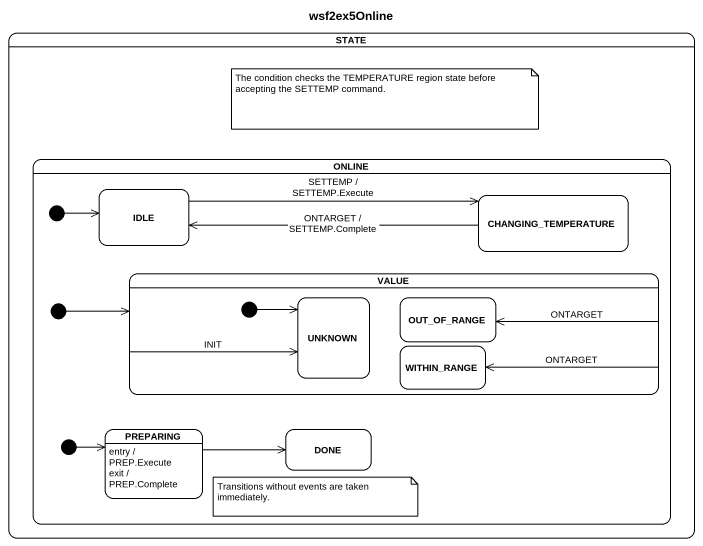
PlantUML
@startuml
title wsf2ex5Online
hide empty description
state "STATE" as STATE_ {
  state ONLINE {
    state initial1 <<start>>
    state IDLE
    state CHANGING_TEMPERATURE
    state VALUE {
      state UNKNOWN
      state OUT_OF_RANGE
      state WITHIN_RANGE
      [*] -right-> UNKNOWN
    }
    state initial2 <<start>>
    state initial4 <<start>>
    state PREPARING
    PREPARING : entry / PREP.Execute
    PREPARING : exit / PREP.Complete
    state DONE
  }
}
initial1 -right-> IDLE
IDLE -right-> CHANGING_TEMPERATURE : SETTEMP / SETTEMP.Execute
CHANGING_TEMPERATURE -left-> IDLE : ONTARGET / SETTEMP.Complete
VALUE -left-> UNKNOWN : INIT
VALUE -right-> OUT_OF_RANGE : ONTARGET
VALUE --> WITHIN_RANGE : ONTARGET
initial2 -right-> VALUE
initial4 -right-> PREPARING
PREPARING -right-> DONE
note as N1
  The condition checks the TEMPERATURE region state before accepting the SETTEMP command.
end note
note as N2
  Transitions without events are taken immediately.
end note
@enduml
